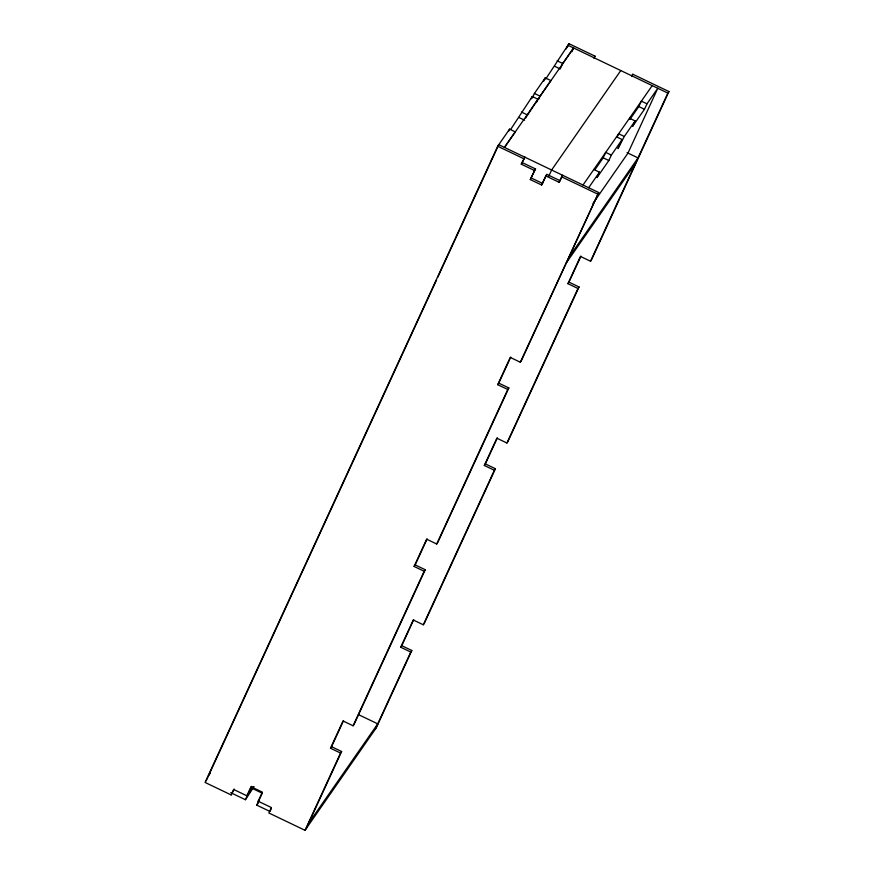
<?xml version="1.0" encoding="UTF-8"?>
<svg xmlns="http://www.w3.org/2000/svg" width="874" height="874" viewBox="0 0 874 874"><rect width="100%" height="100%" fill="white"/><g stroke="black" fill="none" stroke-linecap="round" stroke-linejoin="round"><path stroke-width="1.31" d="M504.429 147.4L515.234 131.854L509.586 129.144L497.699 146.231L205.073 782.449L231.162 794.936L234.232 789.036M206.144 780.908L436.596 279.877M437.732 277.397L498.77 144.691L598.712 192.542L521.374 360.689L520.314 362.229L510.252 357.411L497.71 384.68L507.772 389.487L508.843 387.958L498.781 383.14L497.71 384.68M508.581 131.329L509.586 129.144M510.787 129.254L532.277 96.501L537.925 99.21L536.363 102.619M531.228 98.773L532.277 96.501M532.321 97.975L534.407 93.431L545.223 77.873L550.882 80.583L540.066 96.14L538.504 99.549M525.613 118.034L537.925 99.21M543.715 81.151L545.223 77.873M545.682 79.064L568.985 43.7L595.063 56.187L594.058 58.372M566.199 48.955L567.914 45.24L667.856 93.092L668.927 91.552L632.787 74.246L631.716 75.787M567.27 47.425L568.985 43.7M571.946 51.653L573.573 47.95L562.758 63.496L560.245 68.948L554.597 66.238M231.162 794.936L233.664 789.484L246.872 795.81L253.263 786.611M521.275 164.181L524.859 157.189L521.275 164.181L534.484 170.496L535.554 168.955L522.346 162.64M246.872 795.81L251.046 786.72L262.364 792.139L258.18 801.218L271.388 807.543L268.875 812.995L305.015 830.3L376.301 727.769L411.829 650.507L401.778 645.7L400.707 647.23L410.758 652.048L411.829 650.507M541.618 185.004L545.791 175.914L558.999 182.229L562.572 175.237L560.059 180.7L546.862 174.374L541.618 185.004L530.299 179.585L534.484 170.496M230.703 792.663L245.43 799.721L251.592 786.316M530.299 179.585L535.554 168.955M245.43 799.721L254.039 786.6M271.453 808.188L269.946 811.454L256.748 805.14L262.386 792.871M548.828 176.122L551.636 170.004L620.78 70.554M631.782 76.431L632.787 74.246M330.492 748.231L331.563 746.691L341.625 751.509L340.554 753.049L330.492 748.231L343.034 720.963L353.096 725.781L354.167 724.24L425.234 569.728L415.172 564.921L414.101 566.45L424.163 571.268L425.234 569.728M414.101 566.45L426.643 539.192L436.705 543.999L437.776 542.459L508.843 387.958M331.563 746.691L343.537 720.668M415.172 564.921L427.146 538.887M498.781 383.14L510.755 357.116M595.019 169.589L603.18 157.833L605.693 152.382L611.352 155.091L622.157 139.534L616.498 136.836M593.817 169.469L599.466 172.178L596.964 177.63L608.839 160.543L611.352 155.091M617.077 137.163L618.639 133.755L624.298 136.464L635.114 120.907L629.455 118.209M622.157 139.534L617.984 148.624L624.298 136.464M305.015 830.3L340.554 753.049M353.096 725.781L424.163 571.268M436.705 543.999L507.772 389.487M520.314 362.229L598.712 192.542M306.086 828.76L341.625 751.509M629.914 119.388L638.818 106.573L641.33 101.111L646.989 103.82L657.794 88.274L627.98 153.103L593.02 203.391M635.114 120.907L632.601 126.369L644.477 109.272L646.989 103.82M400.707 647.23L413.249 619.972L423.3 624.779L424.371 623.249L495.438 468.737L485.387 463.919L484.316 465.46L494.367 470.278L495.438 468.737M484.316 465.46L496.858 438.191L506.909 443.009L507.98 441.468L579.047 286.956L568.985 282.149L567.925 283.679L577.976 288.496L579.047 286.956M567.925 283.679L580.467 256.421L590.518 261.228L591.589 259.687L668.927 91.552M401.778 645.7L413.741 619.666M485.387 463.919L497.35 437.896M568.985 282.149L580.959 256.115M375.23 729.309L410.758 652.048M423.3 624.779L494.367 470.278M506.909 443.009L577.976 288.496M590.518 261.228L667.856 93.092M504.495 147.433L573.639 47.983M593.992 57.728L595.063 56.187M545.791 175.914L546.862 174.374M558.999 182.229L560.059 180.7M583.002 185.026L652.212 85.597M588.661 187.735L599.466 172.178M208.657 775.457L210.197 773.239M568.898 257.382L638.042 157.921L627.062 152.666M566.385 262.834L635.529 163.372M258.18 801.218L259.25 799.688M256.748 805.14L258.267 802.955M308.598 823.308L377.743 723.847L358.482 714.637M557.099 60.787L562.758 63.496M638.818 106.573L644.477 109.272M534.407 93.431L540.066 96.14M521.461 112.058L527.12 114.767M518.948 117.509L524.608 120.219M603.18 157.833L608.839 160.543M497.699 146.231L523.788 158.718M561.501 176.777L597.652 194.083M531.37 178.045L542.688 183.464M253.034 788.785L262.08 793.122"/></g></svg>
